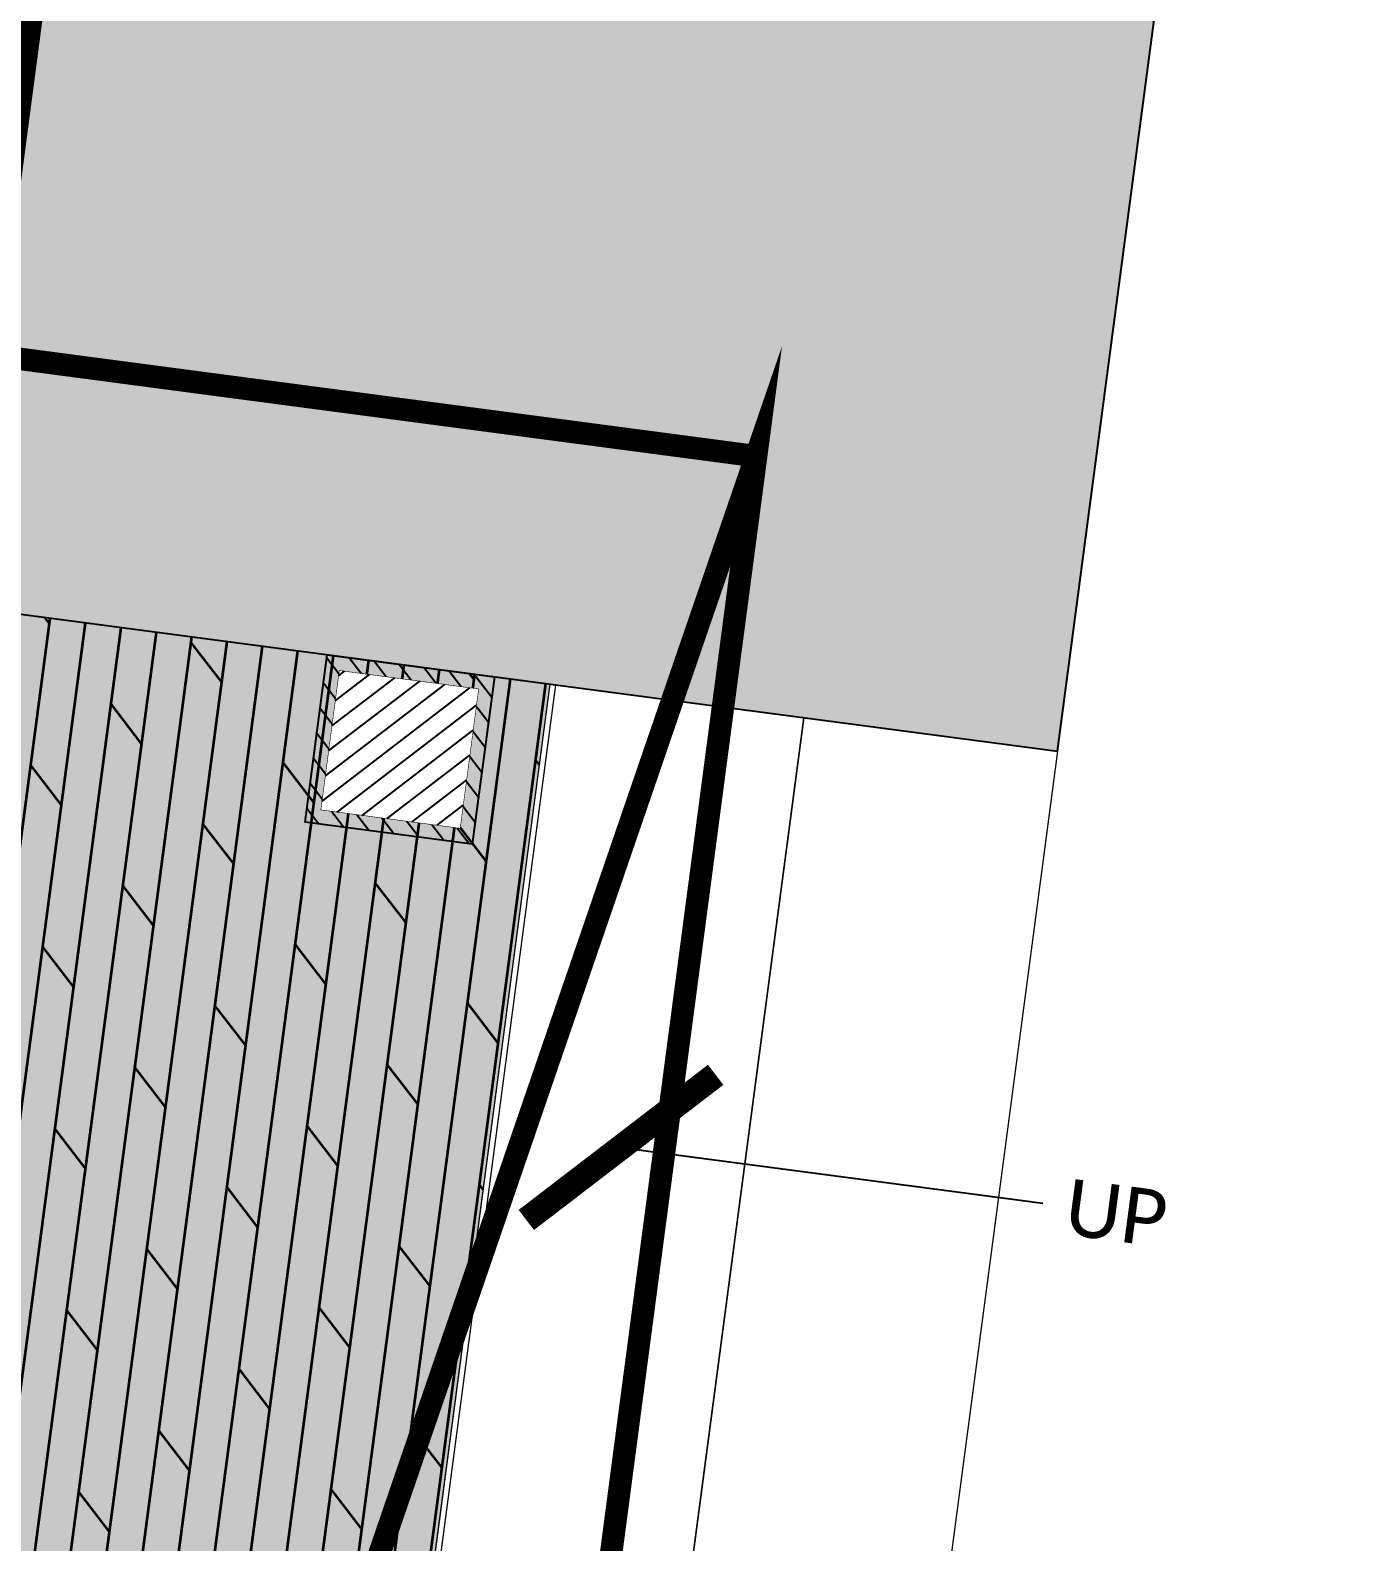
# Model space of a CAD drawing. Header units: millimetres. Extents: x -179928 to 528275, y -469666 to 511935.
# Drawn here: x 14071 to 16409, y 105973 to 108661 of the extents above; entities that cross this region are included whole.
import ezdxf

# ---------------------------------------------------------------- set-up
doc = ezdxf.new("R2010")
doc.units = ezdxf.units.MM
doc.set_wipeout_variables(frame=1)
doc.linetypes.add('DASHED', pattern=[0.75, 0.5, -0.25])
for name, color, linetype in [('ad-Arrow', 32, 'Continuous'), ('ad-Elevation 10', 8, 'Continuous'), ('ad-MS Columns', 1, 'Continuous'), ('ad-Plinth', 8, 'Continuous'), ('ad-Primary Roof', 5, 'Continuous'), ('ad-RCC', 3, 'Continuous'), ('ad-RCC Hatch', 125, 'Continuous'), ('ad-Secondary Roof', 6, 'Continuous'), ('ad-Text main', 7, 'Continuous'), ('ad-Verandah', 33, 'Continuous')]:
    doc.layers.add(name, color=color, linetype=linetype)
doc.layers.add('ad-Landscape', color=94, linetype='Continuous', lineweight=35)
doc.styles.add('6 U T S R N_Corridor-Basement$0$Standard', font='arial.ttf')
doc.styles.get("Standard").update_dxf_attribs({"font": 'arial.ttf'})
doc.dimstyles.new('A-100-DIM-INT (MM-FT)', dxfattribs={"dimscale": 50, "dimtxt": 2.4, "dimasz": 1, "dimexe": 5, "dimexo": 100, "dimgap": 1, "dimtad": 0, "dimdec": 0, "dimdsep": 46, "dimtxsty": 'Standard', "dimblk": 'ARCHTICK', "dimcen": 0.025, "dimse1": 1, "dimse2": 1, "dimclrd": 256, "dimclre": 256, "dimclrt": 256, "dimazin": 2, "dimtfac": 1, "dimtdec": 0, "dimtix": 1, "dimtmove": 2, "dimatfit": 3, "dimldrblk": 'ARCHTICK', "dimfxl": 1, "dimtolj": 1, "dimtzin": 0, "dimarcsym": 0})

# ---------------------------------------------------------------- blocks, each defined once
blk = doc.blocks.new('1625E_Roof Plan')
at = {"layer": 'ad-Primary Roof', "linetype": 'DASHED', "ltscale": 2, "const_width": 40}
blk.add_lwpolyline([(12570, 8195), (12570, 5195)], dxfattribs=at)
at = {"layer": 'ad-Secondary Roof', "linetype": 'DASHED', "ltscale": 2, "const_width": 40}
for points in [[(13950, 5195), (13188.8, 1425), (13950, -2345)], [(12570, 5195), (10022.5, 1425), (12570, -2345), (13950, -2345), (13950, 5195)]]:
    blk.add_lwpolyline(points, close=True, dxfattribs=at)
blk = doc.blocks.new('A$C42b14ea2')
at = {"layer": 'ad-RCC Hatch', "transparency": 33554687}
h = blk.add_hatch(dxfattribs=at)
h.set_pattern_fill('ANSI31', color=256, scale=10)
h.set_pattern_definition([(45, (13250, 8645), (-22.45064, 22.45064), [])])
h.paths.add_polyline_path([(0, 0), (300, 0), (300, 300), (0, 300)])
at = {"layer": 'ad-RCC'}
blk.add_lwpolyline([(0, 0), (300, 0), (300, 300), (0, 300)], close=True, dxfattribs=at)
blk = doc.blocks.new('1625E_Columns')
at = {"layer": 'ad-RCC', "xscale": -1, "rotation": 180}
blk.add_blockref('A$C42b14ea2', (13240, 4745), dxfattribs=at)
blk = doc.blocks.new('zw$B0BD')
blk.add_wipeout([(0, 0), (250, 0), (250, -250), (0, -250)])
at = {"layer": 'ad-MS Columns'}
h = blk.add_hatch(dxfattribs=at)
h.set_pattern_fill('ANSI31', color=256, scale=10)
h.set_pattern_definition([(45, (4e-12, -250), (-22.4506, 22.4506), [])])
h.paths.add_polyline_path([(0, 0), (250, 0), (250, -250), (0, -250)])
at = {"layer": 'ad-MS Columns', "const_width": 1}
blk.add_lwpolyline([(0, 0), (250, 0), (250, -250), (0, -250)], close=True, dxfattribs=at)
blk = doc.blocks.new('zw$BD87')
at = {"layer": 'ad-MS Columns'}
blk.add_blockref('zw$B0BD', (1145, 4720), dxfattribs=at)
blk = doc.blocks.new('_ArchTick')
at = {"color": 0, "linetype": 'ByBlock', "const_width": 0.15}
blk.add_lwpolyline([(-0.5, -0.5), (0.5, 0.5)], dxfattribs=at)
blk = doc.blocks.new('A$C92fa9908')
at = {"layer": 'ad-Verandah', "lineweight": 9}
blk.add_lwpolyline([(13650, 4745), (12120, 4745), (12120, 0), (6200, 0), (6200, -2045), (13650, -2045)], close=True, dxfattribs=at)
blk = doc.blocks.new('zw$C194')
at = {"layer": 'ad-Plinth', "ltscale": 5, "rotation": 352.4703876422758}
blk.add_blockref('A$C92fa9908', (-190986.9, -324177.1), dxfattribs=at)
blk = doc.blocks.new("Villa's Boundary")
at = {"ltscale": 5}
blk.add_blockref('zw$C194', (191838.8, 428758.8), dxfattribs=at)
blk = doc.blocks.new('1625_East Villa')
at = {"transparency": 33554559}
h = blk.add_hatch(color=256, dxfattribs=at)
h.dxf.hatch_style = 1
h.set_gradient(color1=(153, 204, 0), color2=(63, 127, 0), tint=1, name='INVSPHERICAL')
h.paths.add_polyline_path([(12120, 4745), (14550, 4745), (14550, 8645), (12120, 8645)])
h = blk.add_hatch(dxfattribs=at)
h.set_pattern_fill('GRASS', color=74)
h.set_pattern_definition([(90, (-1084315.541, 674820.024), (-17.96051224, 17.96051224), [4.7625, -31.1585245]), (45, (-1084315.54, 674820.024), (-17.96051224, 17.96051224), [4.7625, -20.6375]), (135, (-1084315.54, 674820.024), (-17.96051224, -17.96051224), [4.7625, -20.6375])])
h.paths.add_polyline_path([(12120, 4745), (14550, 4745), (14550, 8645), (12120, 8645)])
h = blk.add_hatch(color=43, dxfattribs=at)
h.dxf.hatch_style = 1
h.paths.add_polyline_path([(13640, 4745), (12120, 4745), (12120, 0), (6200, 0), (6200, -2050), (13640, -2050)])
at = {"layer": 'ad-Landscape', "transparency": 33554687}
h = blk.add_hatch(dxfattribs=at)
h.set_pattern_fill('DOLMIT', color=44, scale=10, angle=90)
h.set_pattern_definition([(90, (-1084315.54, 674820.024), (-63.5, 5e-14), []), (135, (-1084315.54, 674820.02), (-126.999913, -126.999913), [89.80256, -179.605122])])
h.paths.add_polyline_path([(13640, 4745), (12120, 4745), (12120, 0), (6200, 0), (6200, -2050), (13640, -2050)])
at = {"layer": 'ad-Elevation 10'}
blk.add_lwpolyline([(12120, 4745), (14550, 4745), (14550, 8645), (12120, 8645)], close=True, dxfattribs=at)
at = {"layer": 'ad-Verandah', "lineweight": 9}
for points in [[(13640, 4745), (12120, 4745), (12120, 0), (6200, 0), (6200, -2050), (13640, -2050)], [(14095, 3145), (13640, 3145), (13640, 4745), (14095, 4745)], [(14550, 3145), (14095, 3145), (14095, 4745), (14550, 4745)]]:
    blk.add_lwpolyline(points, close=True, dxfattribs=at)
at = {"layer": 'ad-Text main', "insert": (14761.3, 3944.3, 0), "char_height": 100, "width": 207.6, "attachment_point": 5, "style": '6 U T S R N_Corridor-Basement$0$Standard', "bg_fill": 2}
blk.add_mtext('{\\fCalibri Light|b0|i0|c0|p34;UP}', dxfattribs=at)
at = {"layer": 'ad-Arrow'}
blk.add_leader([(13872.8, 3945), (14629.4, 3945)], dimstyle='A-100-DIM-INT (MM-FT)', override={"dimscale": 1, "dimasz": 300, "dimgap": 50, "dimtad": 0}, dxfattribs=at)
blk.add_blockref('1625E_Roof Plan', (0, 0))
blk.add_blockref('1625E_Columns', (0, 0))
at = {"layer": 'ad-MS Columns'}
blk.add_blockref('zw$BD87', (12120, 0), dxfattribs=at)
blk = doc.blocks.new("All Plot's Villa Plans")
at = {"ltscale": 5, "rotation": 352.4703876422526}
blk.add_blockref('1625_East Villa', (852, 104581.7), dxfattribs=at)

msp = doc.modelspace()

# ---------------------------------------------------------------- block references
at = {"ltscale": 5}
msp.add_blockref("Villa's Boundary", (0, 0), dxfattribs=at)

# ---------------------------------------------------------------- next in the draw order: block references
msp.add_blockref("All Plot's Villa Plans", (0, 0), dxfattribs=at)

doc.saveas('drawing.dxf')
